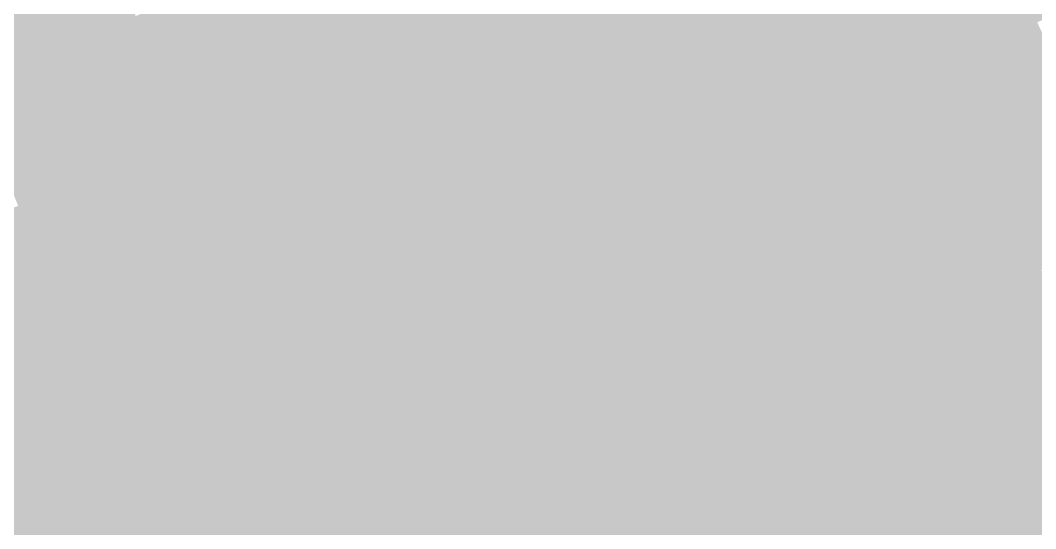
# Model space of a CAD drawing. Header units: inches. Extents: x -266 to 784, y -170 to 213.
# Drawn here: x -141.29 to -113.04, y -67.54 to -53.39 of the extents above; entities that cross this region are included whole.
import ezdxf

# ---------------------------------------------------------------- set-up
doc = ezdxf.new("R2010")
doc.units = ezdxf.units.IN
doc.header["$MEASUREMENT"] = 0

msp = doc.modelspace()

# ---------------------------------------------------------------- linework, layer by layer
at = {"color": 139, "true_color": 0x2e4d5d}
msp.add_solid([(-138.082934, -53.264465), (-139.015927, -53.62436), (-139.348522, -49.859698), (-140.290066, -50.196588)], dxfattribs=at)
at = {"color": 139, "true_color": 0x2c4959}
msp.add_solid([(-139.015927, -53.62436), (-139.94892, -53.984255), (-140.290066, -50.196588), (-141.23161, -50.533478)], dxfattribs=at)
at = {"color": 147, "true_color": 0x416b83}
msp.add_solid([(-128.419255, -53.192997), (-129.343135, -53.575681), (-129.685999, -50.02541), (-130.618992, -50.385305)], dxfattribs=at)
at = {"color": 145, "true_color": 0x5285a5}
msp.add_solid([(-119.761478, -53.086612), (-120.675688, -53.491853), (-121.028219, -50.13153), (-121.952098, -50.514213)], dxfattribs=at)
at = {"color": 153, "true_color": 0x619bc3}
msp.add_solid([(-112.094672, -53.016832), (-112.998662, -53.444387), (-113.36201, -50.249923), (-114.276219, -50.655164)], dxfattribs=at)
at = {"color": 149, "true_color": 0x2a4654}
msp.add_solid([(-139.94892, -53.984255), (-140.881913, -54.344151), (-141.23161, -50.533478), (-142.173154, -50.870368)], dxfattribs=at)
at = {"color": 147, "true_color": 0x3f687f}
msp.add_solid([(-129.343135, -53.575681), (-130.267014, -53.958364), (-130.618992, -50.385305), (-131.551985, -50.7452)], dxfattribs=at)
at = {"color": 145, "true_color": 0x5081a1}
msp.add_solid([(-120.675688, -53.491853), (-121.589898, -53.897095), (-121.952098, -50.514213), (-122.875978, -50.896896)], dxfattribs=at)
at = {"color": 157, "true_color": 0x3d647b}
msp.add_solid([(-130.267014, -53.958364), (-131.190894, -54.341047), (-131.551985, -50.7452), (-132.484977, -51.105095)], dxfattribs=at)
at = {"color": 153, "true_color": 0x5f97bf}
msp.add_solid([(-112.998662, -53.444387), (-113.902651, -53.871942), (-114.276219, -50.655164), (-115.190429, -51.060406)], dxfattribs=at)
at = {"color": 149, "true_color": 0x284250}
msp.add_solid([(-140.881913, -54.344151), (-141.814905, -54.704046), (-142.173154, -50.870368), (-143.114698, -51.207258)], dxfattribs=at)
at = {"color": 157, "true_color": 0x3b6176}
msp.add_solid([(-131.190894, -54.341047), (-132.114773, -54.723731), (-132.484977, -51.105095), (-133.41797, -51.46499)], dxfattribs=at)
at = {"color": 145, "true_color": 0x4e7e9d}
msp.add_solid([(-121.589898, -53.897095), (-122.504107, -54.302336), (-122.875978, -50.896896), (-123.799857, -51.27958)], dxfattribs=at)
at = {"color": 153, "true_color": 0x5d94bb}
msp.add_solid([(-113.902651, -53.871942), (-114.80664, -54.299497), (-115.190429, -51.060406), (-116.104639, -51.465647)], dxfattribs=at)
at = {"color": 155, "true_color": 0x4c7b99}
msp.add_solid([(-122.504107, -54.302336), (-123.418317, -54.707577), (-123.799857, -51.27958), (-124.723737, -51.662263)], dxfattribs=at)
at = {"color": 157, "true_color": 0x395d72}
msp.add_solid([(-132.114773, -54.723731), (-133.038653, -55.106414), (-133.41797, -51.46499), (-134.350963, -51.824885)], dxfattribs=at)
at = {"color": 155, "true_color": 0x4a7794}
msp.add_solid([(-123.418317, -54.707577), (-124.332527, -55.112819), (-124.723737, -51.662263), (-125.647616, -52.044947)], dxfattribs=at)
at = {"color": 153, "true_color": 0x5b90b6}
msp.add_solid([(-114.80664, -54.299497), (-115.71063, -54.727052), (-116.104639, -51.465647), (-117.018849, -51.870888)], dxfattribs=at)
at = {"color": 157, "true_color": 0x365a6e}
msp.add_solid([(-133.038653, -55.106414), (-133.962532, -55.489098), (-134.350963, -51.824885), (-135.283956, -52.18478)], dxfattribs=at)
at = {"color": 145, "true_color": 0x598db2}
msp.add_solid([(-115.71063, -54.727052), (-116.614619, -55.154607), (-117.018849, -51.870888), (-117.933058, -52.276129)], dxfattribs=at)
at = {"color": 167, "true_color": 0x34566a}
msp.add_solid([(-133.962532, -55.489098), (-134.886412, -55.871781), (-135.283956, -52.18478), (-136.216949, -52.544675)], dxfattribs=at)
at = {"color": 155, "true_color": 0x487490}
msp.add_solid([(-124.332527, -55.112819), (-125.246737, -55.51806), (-125.647616, -52.044947), (-126.571496, -52.42763)], dxfattribs=at)
at = {"color": 139, "true_color": 0x325365}
msp.add_solid([(-134.886412, -55.871781), (-135.810291, -56.254465), (-136.216949, -52.544675), (-137.149941, -52.90457)], dxfattribs=at)
at = {"color": 147, "true_color": 0x45708c}
msp.add_solid([(-125.246737, -55.51806), (-126.160946, -55.923301), (-126.571496, -52.42763), (-127.495375, -52.810314)], dxfattribs=at)
at = {"color": 145, "true_color": 0x568aae}
msp.add_solid([(-116.614619, -55.154607), (-117.518608, -55.582162), (-117.933058, -52.276129), (-118.847268, -52.681371)], dxfattribs=at)
at = {"color": 147, "true_color": 0x436d88}
msp.add_solid([(-126.160946, -55.923301), (-127.075156, -56.328543), (-127.495375, -52.810314), (-128.419255, -53.192997)], dxfattribs=at)
at = {"color": 145, "true_color": 0x5486aa}
msp.add_solid([(-117.518608, -55.582162), (-118.422597, -56.009717), (-118.847268, -52.681371), (-119.761478, -53.086612)], dxfattribs=at)
at = {"color": 139, "true_color": 0x304f61}
msp.add_solid([(-135.810291, -56.254465), (-136.734171, -56.637148), (-137.149941, -52.90457), (-138.082934, -53.264465)], dxfattribs=at)
at = {"color": 145, "true_color": 0x5283a5}
msp.add_solid([(-118.422597, -56.009717), (-119.326587, -56.437272), (-119.761478, -53.086612), (-120.675688, -53.491853)], dxfattribs=at)
at = {"color": 139, "true_color": 0x2e4c5d}
msp.add_solid([(-136.734171, -56.637148), (-137.65805, -57.019831), (-138.082934, -53.264465), (-139.015927, -53.62436)], dxfattribs=at)
at = {"color": 147, "true_color": 0x416983}
msp.add_solid([(-127.075156, -56.328543), (-127.989366, -56.733784), (-128.419255, -53.192997), (-129.343135, -53.575681)], dxfattribs=at)
at = {"color": 139, "true_color": 0x2c4859}
msp.add_solid([(-137.65805, -57.019831), (-138.58193, -57.402515), (-139.015927, -53.62436), (-139.94892, -53.984255)], dxfattribs=at)
at = {"color": 157, "true_color": 0x3f667f}
msp.add_solid([(-127.989366, -56.733784), (-128.903576, -57.139025), (-129.343135, -53.575681), (-130.267014, -53.958364)], dxfattribs=at)
at = {"color": 145, "true_color": 0x5080a1}
msp.add_solid([(-119.326587, -56.437272), (-120.230576, -56.864827), (-120.675688, -53.491853), (-121.589898, -53.897095)], dxfattribs=at)
at = {"color": 153, "true_color": 0x5f95bf}
msp.add_solid([(-111.653038, -56.201416), (-112.546262, -56.651028), (-112.998662, -53.444387), (-113.902651, -53.871942)], dxfattribs=at)
at = {"color": 157, "true_color": 0x3d637b}
msp.add_solid([(-128.903576, -57.139025), (-129.817785, -57.544267), (-130.267014, -53.958364), (-131.190894, -54.341047)], dxfattribs=at)
at = {"color": 145, "true_color": 0x4e7c9d}
msp.add_solid([(-120.230576, -56.864827), (-121.134565, -57.292383), (-121.589898, -53.897095), (-122.504107, -54.302336)], dxfattribs=at)
at = {"color": 153, "true_color": 0x5d92bb}
msp.add_solid([(-112.546262, -56.651028), (-113.439486, -57.100639), (-113.902651, -53.871942), (-114.80664, -54.299497)], dxfattribs=at)
at = {"color": 149, "true_color": 0x2a4554}
msp.add_solid([(-138.58193, -57.402515), (-139.505809, -57.785198), (-139.94892, -53.984255), (-140.881913, -54.344151)], dxfattribs=at)
at = {"color": 149, "true_color": 0x284150}
msp.add_solid([(-139.505809, -57.785198), (-140.429689, -58.167882), (-140.881913, -54.344151), (-141.814905, -54.704046)], dxfattribs=at)
at = {"color": 157, "true_color": 0x3b5f76}
msp.add_solid([(-129.817785, -57.544267), (-130.731995, -57.949508), (-131.190894, -54.341047), (-132.114773, -54.723731)], dxfattribs=at)
at = {"color": 155, "true_color": 0x4c7999}
msp.add_solid([(-121.134565, -57.292383), (-122.038555, -57.719938), (-122.504107, -54.302336), (-123.418317, -54.707577)], dxfattribs=at)
at = {"color": 153, "true_color": 0x5b8eb6}
msp.add_solid([(-113.439486, -57.100639), (-114.332711, -57.55025), (-114.80664, -54.299497), (-115.71063, -54.727052)], dxfattribs=at)
at = {"color": 149, "true_color": 0x253e4c}
msp.add_solid([(-140.429689, -58.167882), (-141.353568, -58.550565), (-141.814905, -54.704046), (-142.747898, -55.063941)], dxfattribs=at)
at = {"color": 157, "true_color": 0x395c72}
msp.add_solid([(-130.731995, -57.949508), (-131.646205, -58.354749), (-132.114773, -54.723731), (-133.038653, -55.106414)], dxfattribs=at)
at = {"color": 155, "true_color": 0x4a7594}
msp.add_solid([(-122.038555, -57.719938), (-122.942544, -58.147493), (-123.418317, -54.707577), (-124.332527, -55.112819)], dxfattribs=at)
at = {"color": 145, "true_color": 0x598bb2}
msp.add_solid([(-114.332711, -57.55025), (-115.225935, -57.999862), (-115.71063, -54.727052), (-116.614619, -55.154607)], dxfattribs=at)
at = {"color": 157, "true_color": 0x36586e}
msp.add_solid([(-131.646205, -58.354749), (-132.560415, -58.759991), (-133.038653, -55.106414), (-133.962532, -55.489098)], dxfattribs=at)
at = {"color": 155, "true_color": 0x487290}
msp.add_solid([(-122.942544, -58.147493), (-123.846533, -58.575048), (-124.332527, -55.112819), (-125.246737, -55.51806)], dxfattribs=at)
at = {"color": 145, "true_color": 0x5688ae}
msp.add_solid([(-115.225935, -57.999862), (-116.119159, -58.449473), (-116.614619, -55.154607), (-117.518608, -55.582162)], dxfattribs=at)
at = {"color": 167, "true_color": 0x34556a}
msp.add_solid([(-132.560415, -58.759991), (-133.474624, -59.165232), (-133.962532, -55.489098), (-134.886412, -55.871781)], dxfattribs=at)
at = {"color": 147, "true_color": 0x456f8c}
msp.add_solid([(-123.846533, -58.575048), (-124.750522, -59.002603), (-125.246737, -55.51806), (-126.160946, -55.923301)], dxfattribs=at)
at = {"color": 145, "true_color": 0x5484aa}
msp.add_solid([(-116.119159, -58.449473), (-117.012383, -58.899084), (-117.518608, -55.582162), (-118.422597, -56.009717)], dxfattribs=at)
at = {"color": 139, "true_color": 0x325165}
msp.add_solid([(-133.474624, -59.165232), (-134.388834, -59.570473), (-134.886412, -55.871781), (-135.810291, -56.254465)], dxfattribs=at)
at = {"color": 147, "true_color": 0x436b88}
msp.add_solid([(-124.750522, -59.002603), (-125.654512, -59.430158), (-126.160946, -55.923301), (-127.075156, -56.328543)], dxfattribs=at)
at = {"color": 145, "true_color": 0x5281a5}
msp.add_solid([(-117.012383, -58.899084), (-117.905608, -59.348696), (-118.422597, -56.009717), (-119.326587, -56.437272)], dxfattribs=at)
at = {"color": 139, "true_color": 0x304e61}
msp.add_solid([(-134.388834, -59.570473), (-135.303044, -59.975714), (-135.810291, -56.254465), (-136.734171, -56.637148)], dxfattribs=at)
at = {"color": 147, "true_color": 0x416883}
msp.add_solid([(-125.654512, -59.430158), (-126.558501, -59.857713), (-127.075156, -56.328543), (-127.989366, -56.733784)], dxfattribs=at)
at = {"color": 145, "true_color": 0x507ea1}
msp.add_solid([(-117.905608, -59.348696), (-118.798832, -59.798307), (-119.326587, -56.437272), (-120.230576, -56.864827)], dxfattribs=at)
at = {"color": 139, "true_color": 0x2e4b5d}
msp.add_solid([(-135.303044, -59.975714), (-136.217254, -60.380956), (-136.734171, -56.637148), (-137.65805, -57.019831)], dxfattribs=at)
at = {"color": 157, "true_color": 0x3f657f}
msp.add_solid([(-126.558501, -59.857713), (-127.46249, -60.285268), (-127.989366, -56.733784), (-128.903576, -57.139025)], dxfattribs=at)
at = {"color": 153, "true_color": 0x5d8fbb}
msp.add_solid([(-111.122079, -59.395989), (-112.004001, -59.867386), (-112.546262, -56.651028), (-113.439486, -57.100639)], dxfattribs=at)
at = {"color": 139, "true_color": 0x2c4759}
msp.add_solid([(-136.217254, -60.380956), (-137.131463, -60.786197), (-137.65805, -57.019831), (-138.58193, -57.402515)], dxfattribs=at)
at = {"color": 155, "true_color": 0x4e7a9d}
msp.add_solid([(-118.798832, -59.798307), (-119.692056, -60.247918), (-120.230576, -56.864827), (-121.134565, -57.292383)], dxfattribs=at)
at = {"color": 157, "true_color": 0x3d617b}
msp.add_solid([(-127.46249, -60.285268), (-128.36648, -60.712823), (-128.903576, -57.139025), (-129.817785, -57.544267)], dxfattribs=at)
at = {"color": 155, "true_color": 0x4c7799}
msp.add_solid([(-119.692056, -60.247918), (-120.585281, -60.697529), (-121.134565, -57.292383), (-122.038555, -57.719938)], dxfattribs=at)
at = {"color": 153, "true_color": 0x5b8cb6}
msp.add_solid([(-112.004001, -59.867386), (-112.885922, -60.338782), (-113.439486, -57.100639), (-114.332711, -57.55025)], dxfattribs=at)
at = {"color": 149, "true_color": 0x2a4454}
msp.add_solid([(-137.131463, -60.786197), (-138.045673, -61.191438), (-138.58193, -57.402515), (-139.505809, -57.785198)], dxfattribs=at)
at = {"color": 157, "true_color": 0x3b5e76}
msp.add_solid([(-128.36648, -60.712823), (-129.270469, -61.140378), (-129.817785, -57.544267), (-130.731995, -57.949508)], dxfattribs=at)
at = {"color": 145, "true_color": 0x5989b2}
msp.add_solid([(-112.885922, -60.338782), (-113.767843, -60.810179), (-114.332711, -57.55025), (-115.225935, -57.999862)], dxfattribs=at)
at = {"color": 149, "true_color": 0x284050}
msp.add_solid([(-138.045673, -61.191438), (-138.959883, -61.59668), (-139.505809, -57.785198), (-140.429689, -58.167882)], dxfattribs=at)
at = {"color": 155, "true_color": 0x4a7494}
msp.add_solid([(-120.585281, -60.697529), (-121.478505, -61.147141), (-122.038555, -57.719938), (-122.942544, -58.147493)], dxfattribs=at)
at = {"color": 159, "true_color": 0x253d4c}
msp.add_solid([(-138.959883, -61.59668), (-139.874093, -62.001921), (-140.429689, -58.167882), (-141.353568, -58.550565)], dxfattribs=at)
at = {"color": 157, "true_color": 0x395a72}
msp.add_solid([(-129.270469, -61.140378), (-130.174458, -61.567933), (-130.731995, -57.949508), (-131.646205, -58.354749)], dxfattribs=at)
at = {"color": 155, "true_color": 0x487090}
msp.add_solid([(-121.478505, -61.147141), (-122.371729, -61.596752), (-122.942544, -58.147493), (-123.846533, -58.575048)], dxfattribs=at)
at = {"color": 145, "true_color": 0x5686ae}
msp.add_solid([(-113.767843, -60.810179), (-114.649764, -61.281576), (-115.225935, -57.999862), (-116.119159, -58.449473)], dxfattribs=at)
at = {"color": 157, "true_color": 0x36576e}
msp.add_solid([(-130.174458, -61.567933), (-131.078448, -61.995489), (-131.646205, -58.354749), (-132.560415, -58.759991)], dxfattribs=at)
at = {"color": 145, "true_color": 0x5482aa}
msp.add_solid([(-114.649764, -61.281576), (-115.531686, -61.752973), (-116.119159, -58.449473), (-117.012383, -58.899084)], dxfattribs=at)
at = {"color": 159, "true_color": 0x233948}
for points in [[(-139.874093, -62.001921), (-140.788302, -62.407162), (-141.353568, -58.550565), (-142.277448, -58.933249)], [(-138.310362, -65.415929), (-139.214351, -65.843484), (-139.874093, -62.001921), (-140.788302, -62.407162)]]:
    msp.add_solid(points, dxfattribs=at)
at = {"color": 167, "true_color": 0x34546a}
msp.add_solid([(-131.078448, -61.995489), (-131.982437, -62.423044), (-132.560415, -58.759991), (-133.474624, -59.165232)], dxfattribs=at)
at = {"color": 147, "true_color": 0x456d8c}
msp.add_solid([(-122.371729, -61.596752), (-123.264954, -62.046363), (-123.846533, -58.575048), (-124.750522, -59.002603)], dxfattribs=at)
at = {"color": 159, "true_color": 0x213643}
msp.add_solid([(-140.788302, -62.407162), (-141.702512, -62.812404), (-142.277448, -58.933249), (-143.201328, -59.315932)], dxfattribs=at)
at = {"color": 147, "true_color": 0x436a88}
msp.add_solid([(-123.264954, -62.046363), (-124.158178, -62.495975), (-124.750522, -59.002603), (-125.654512, -59.430158)], dxfattribs=at)
at = {"color": 145, "true_color": 0x527fa5}
msp.add_solid([(-115.531686, -61.752973), (-116.413607, -62.224369), (-117.012383, -58.899084), (-117.905608, -59.348696)], dxfattribs=at)
at = {"color": 139, "true_color": 0x325065}
msp.add_solid([(-131.982437, -62.423044), (-132.886426, -62.850599), (-133.474624, -59.165232), (-134.388834, -59.570473)], dxfattribs=at)
at = {"color": 139, "true_color": 0x304d61}
msp.add_solid([(-132.886426, -62.850599), (-133.790415, -63.278154), (-134.388834, -59.570473), (-135.303044, -59.975714)], dxfattribs=at)
at = {"color": 157, "true_color": 0x416683}
msp.add_solid([(-124.158178, -62.495975), (-125.051402, -62.945586), (-125.654512, -59.430158), (-126.558501, -59.857713)], dxfattribs=at)
at = {"color": 145, "true_color": 0x507ca1}
msp.add_solid([(-116.413607, -62.224369), (-117.295528, -62.695766), (-117.905608, -59.348696), (-118.798832, -59.798307)], dxfattribs=at)
at = {"color": 157, "true_color": 0x3f637f}
msp.add_solid([(-125.051402, -62.945586), (-125.944626, -63.395197), (-126.558501, -59.857713), (-127.46249, -60.285268)], dxfattribs=at)
at = {"color": 155, "true_color": 0x4e789d}
msp.add_solid([(-117.295528, -62.695766), (-118.177449, -63.167163), (-118.798832, -59.798307), (-119.692056, -60.247918)], dxfattribs=at)
at = {"color": 139, "true_color": 0x2e495d}
msp.add_solid([(-133.790415, -63.278154), (-134.694405, -63.705709), (-135.303044, -59.975714), (-136.217254, -60.380956)], dxfattribs=at)
at = {"color": 149, "true_color": 0x2c4659}
msp.add_solid([(-134.694405, -63.705709), (-135.598394, -64.133264), (-136.217254, -60.380956), (-137.131463, -60.786197)], dxfattribs=at)
at = {"color": 157, "true_color": 0x3d607b}
msp.add_solid([(-125.944626, -63.395197), (-126.837851, -63.844809), (-127.46249, -60.285268), (-128.36648, -60.712823)], dxfattribs=at)
at = {"color": 155, "true_color": 0x4c7599}
msp.add_solid([(-118.177449, -63.167163), (-119.059371, -63.638559), (-119.692056, -60.247918), (-120.585281, -60.697529)], dxfattribs=at)
at = {"color": 145, "true_color": 0x5987b2}
msp.add_solid([(-111.371135, -63.090969), (-112.241222, -63.583867), (-112.885922, -60.338782), (-113.767843, -60.810179)], dxfattribs=at)
at = {"color": 157, "true_color": 0x3b5c76}
msp.add_solid([(-126.837851, -63.844809), (-127.731075, -64.29442), (-128.36648, -60.712823), (-129.270469, -61.140378)], dxfattribs=at)
at = {"color": 155, "true_color": 0x4a7294}
msp.add_solid([(-119.059371, -63.638559), (-119.941292, -64.109956), (-120.585281, -60.697529), (-121.478505, -61.147141)], dxfattribs=at)
at = {"color": 149, "true_color": 0x2a4354}
msp.add_solid([(-135.598394, -64.133264), (-136.502383, -64.560819), (-137.131463, -60.786197), (-138.045673, -61.191438)], dxfattribs=at)
at = {"color": 145, "true_color": 0x5684ae}
msp.add_solid([(-112.241222, -63.583867), (-113.111309, -64.076765), (-113.767843, -60.810179), (-114.649764, -61.281576)], dxfattribs=at)
at = {"color": 149, "true_color": 0x283f50}
msp.add_solid([(-136.502383, -64.560819), (-137.406373, -64.988374), (-138.045673, -61.191438), (-138.959883, -61.59668)], dxfattribs=at)
at = {"color": 157, "true_color": 0x395972}
msp.add_solid([(-127.731075, -64.29442), (-128.624299, -64.744031), (-129.270469, -61.140378), (-130.174458, -61.567933)], dxfattribs=at)
at = {"color": 155, "true_color": 0x486f90}
msp.add_solid([(-119.941292, -64.109956), (-120.823213, -64.581353), (-121.478505, -61.147141), (-122.371729, -61.596752)], dxfattribs=at)
at = {"color": 145, "true_color": 0x5480aa}
msp.add_solid([(-113.111309, -64.076765), (-113.981396, -64.569663), (-114.649764, -61.281576), (-115.531686, -61.752973)], dxfattribs=at)
at = {"color": 167, "true_color": 0x36566e}
msp.add_solid([(-128.624299, -64.744031), (-129.517524, -65.193643), (-130.174458, -61.567933), (-131.078448, -61.995489)], dxfattribs=at)
at = {"color": 159, "true_color": 0x253c4c}
msp.add_solid([(-137.406373, -64.988374), (-138.310362, -65.415929), (-138.959883, -61.59668), (-139.874093, -62.001921)], dxfattribs=at)
at = {"color": 147, "true_color": 0x456b8c}
msp.add_solid([(-120.823213, -64.581353), (-121.705134, -65.05275), (-122.371729, -61.596752), (-123.264954, -62.046363)], dxfattribs=at)
at = {"color": 145, "true_color": 0x527da5}
msp.add_solid([(-113.981396, -64.569663), (-114.851483, -65.062561), (-115.531686, -61.752973), (-116.413607, -62.224369)], dxfattribs=at)
at = {"color": 167, "true_color": 0x34526a}
msp.add_solid([(-129.517524, -65.193643), (-130.410748, -65.643254), (-131.078448, -61.995489), (-131.982437, -62.423044)], dxfattribs=at)
at = {"color": 147, "true_color": 0x436888}
msp.add_solid([(-121.705134, -65.05275), (-122.587056, -65.524146), (-123.264954, -62.046363), (-124.158178, -62.495975)], dxfattribs=at)
at = {"color": 159, "true_color": 0x213543}
msp.add_solid([(-139.214351, -65.843484), (-140.11834, -66.271039), (-140.788302, -62.407162), (-141.702512, -62.812404)], dxfattribs=at)
at = {"color": 139, "true_color": 0x324f65}
msp.add_solid([(-130.410748, -65.643254), (-131.303972, -66.092865), (-131.982437, -62.423044), (-132.886426, -62.850599)], dxfattribs=at)
at = {"color": 155, "true_color": 0x507aa1}
msp.add_solid([(-114.851483, -65.062561), (-115.72157, -65.55546), (-116.413607, -62.224369), (-117.295528, -62.695766)], dxfattribs=at)
at = {"color": 157, "true_color": 0x416583}
msp.add_solid([(-122.587056, -65.524146), (-123.468977, -65.995543), (-124.158178, -62.495975), (-125.051402, -62.945586)], dxfattribs=at)
at = {"color": 155, "true_color": 0x4e779d}
msp.add_solid([(-115.72157, -65.55546), (-116.591657, -66.048358), (-117.295528, -62.695766), (-118.177449, -63.167163)], dxfattribs=at)
at = {"color": 169, "true_color": 0x1f323f}
msp.add_solid([(-140.11834, -66.271039), (-141.02233, -66.698595), (-141.702512, -62.812404), (-142.616722, -63.217645)], dxfattribs=at)
at = {"color": 139, "true_color": 0x304c61}
msp.add_solid([(-131.303972, -66.092865), (-132.197197, -66.542477), (-132.886426, -62.850599), (-133.790415, -63.278154)], dxfattribs=at)
at = {"color": 157, "true_color": 0x3f627f}
msp.add_solid([(-123.468977, -65.995543), (-124.350898, -66.46694), (-125.051402, -62.945586), (-125.944626, -63.395197)], dxfattribs=at)
at = {"color": 169, "true_color": 0x1d2e3b}
for points in [[(-141.02233, -66.698595), (-141.926319, -67.12615), (-142.616722, -63.217645), (-143.530932, -63.622886)], [(-139.342991, -70.139367), (-140.236215, -70.588979), (-141.02233, -66.698595), (-141.926319, -67.12615)]]:
    msp.add_solid(points, dxfattribs=at)
at = {"color": 139, "true_color": 0x2e485d}
msp.add_solid([(-132.197197, -66.542477), (-133.090421, -66.992088), (-133.790415, -63.278154), (-134.694405, -63.705709)], dxfattribs=at)
at = {"color": 155, "true_color": 0x4c7399}
msp.add_solid([(-116.591657, -66.048358), (-117.461744, -66.541256), (-118.177449, -63.167163), (-119.059371, -63.638559)], dxfattribs=at)
at = {"color": 157, "true_color": 0x3d5e7b}
msp.add_solid([(-124.350898, -66.46694), (-125.23282, -66.938337), (-125.944626, -63.395197), (-126.837851, -63.844809)], dxfattribs=at)
at = {"color": 149, "true_color": 0x2c4559}
msp.add_solid([(-133.090421, -66.992088), (-133.983645, -67.441699), (-134.694405, -63.705709), (-135.598394, -64.133264)], dxfattribs=at)
at = {"color": 157, "true_color": 0x3b5b76}
msp.add_solid([(-125.23282, -66.938337), (-126.114741, -67.409733), (-126.837851, -63.844809), (-127.731075, -64.29442)], dxfattribs=at)
at = {"color": 155, "true_color": 0x4a7094}
msp.add_solid([(-117.461744, -66.541256), (-118.331831, -67.034154), (-119.059371, -63.638559), (-119.941292, -64.109956)], dxfattribs=at)
at = {"color": 145, "true_color": 0x5682ae}
msp.add_solid([(-110.646991, -66.319254), (-111.504719, -66.833357), (-112.241222, -63.583867), (-113.111309, -64.076765)], dxfattribs=at)
at = {"color": 149, "true_color": 0x2a4254}
msp.add_solid([(-133.983645, -67.441699), (-134.876869, -67.891311), (-135.598394, -64.133264), (-136.502383, -64.560819)], dxfattribs=at)
at = {"color": 155, "true_color": 0x486d90}
msp.add_solid([(-118.331831, -67.034154), (-119.201918, -67.527052), (-119.941292, -64.109956), (-120.823213, -64.581353)], dxfattribs=at)
at = {"color": 145, "true_color": 0x547eaa}
msp.add_solid([(-111.504719, -66.833357), (-112.362448, -67.347459), (-113.111309, -64.076765), (-113.981396, -64.569663)], dxfattribs=at)
at = {"color": 157, "true_color": 0x395872}
msp.add_solid([(-126.114741, -67.409733), (-126.996662, -67.88113), (-127.731075, -64.29442), (-128.624299, -64.744031)], dxfattribs=at)
at = {"color": 149, "true_color": 0x283e50}
msp.add_solid([(-134.876869, -67.891311), (-135.770094, -68.340922), (-136.502383, -64.560819), (-137.406373, -64.988374)], dxfattribs=at)
at = {"color": 147, "true_color": 0x456a8c}
msp.add_solid([(-119.201918, -67.527052), (-120.072005, -68.019951), (-120.823213, -64.581353), (-121.705134, -65.05275)], dxfattribs=at)
at = {"color": 155, "true_color": 0x527ba5}
msp.add_solid([(-112.362448, -67.347459), (-113.220177, -67.861562), (-113.981396, -64.569663), (-114.851483, -65.062561)], dxfattribs=at)
at = {"color": 167, "true_color": 0x36546e}
msp.add_solid([(-126.996662, -67.88113), (-127.878583, -68.352527), (-128.624299, -64.744031), (-129.517524, -65.193643)], dxfattribs=at)
at = {"color": 159, "true_color": 0x253b4c}
msp.add_solid([(-135.770094, -68.340922), (-136.663318, -68.790533), (-137.406373, -64.988374), (-138.310362, -65.415929)], dxfattribs=at)
at = {"color": 167, "true_color": 0x34516a}
msp.add_solid([(-127.878583, -68.352527), (-128.760505, -68.823924), (-129.517524, -65.193643), (-130.410748, -65.643254)], dxfattribs=at)
at = {"color": 157, "true_color": 0x436688}
msp.add_solid([(-120.072005, -68.019951), (-120.942092, -68.512849), (-121.705134, -65.05275), (-122.587056, -65.524146)], dxfattribs=at)
at = {"color": 155, "true_color": 0x5078a1}
msp.add_solid([(-113.220177, -67.861562), (-114.077905, -68.375665), (-114.851483, -65.062561), (-115.72157, -65.55546)], dxfattribs=at)
at = {"color": 159, "true_color": 0x233848}
msp.add_solid([(-136.663318, -68.790533), (-137.556542, -69.240145), (-138.310362, -65.415929), (-139.214351, -65.843484)], dxfattribs=at)
at = {"color": 157, "true_color": 0x416383}
msp.add_solid([(-120.942092, -68.512849), (-121.812179, -69.005747), (-122.587056, -65.524146), (-123.468977, -65.995543)], dxfattribs=at)
at = {"color": 139, "true_color": 0x324e65}
msp.add_solid([(-128.760505, -68.823924), (-129.642426, -69.29532), (-130.410748, -65.643254), (-131.303972, -66.092865)], dxfattribs=at)
at = {"color": 155, "true_color": 0x4e759d}
msp.add_solid([(-114.077905, -68.375665), (-114.935634, -68.889768), (-115.72157, -65.55546), (-116.591657, -66.048358)], dxfattribs=at)
at = {"color": 159, "true_color": 0x213443}
msp.add_solid([(-137.556542, -69.240145), (-138.449767, -69.689756), (-139.214351, -65.843484), (-140.11834, -66.271039)], dxfattribs=at)
at = {"color": 139, "true_color": 0x304b61}
msp.add_solid([(-129.642426, -69.29532), (-130.524347, -69.766717), (-131.303972, -66.092865), (-132.197197, -66.542477)], dxfattribs=at)
at = {"color": 157, "true_color": 0x3f607f}
msp.add_solid([(-121.812179, -69.005747), (-122.682266, -69.498645), (-123.468977, -65.995543), (-124.350898, -66.46694)], dxfattribs=at)
at = {"color": 155, "true_color": 0x4c7299}
msp.add_solid([(-114.935634, -68.889768), (-115.793362, -69.40387), (-116.591657, -66.048358), (-117.461744, -66.541256)], dxfattribs=at)
at = {"color": 169, "true_color": 0x1f313f}
msp.add_solid([(-138.449767, -69.689756), (-139.342991, -70.139367), (-140.11834, -66.271039), (-141.02233, -66.698595)], dxfattribs=at)
at = {"color": 139, "true_color": 0x2e475d}
msp.add_solid([(-130.524347, -69.766717), (-131.406268, -70.238114), (-132.197197, -66.542477), (-133.090421, -66.992088)], dxfattribs=at)
at = {"color": 157, "true_color": 0x3d5d7b}
msp.add_solid([(-122.682266, -69.498645), (-123.552353, -69.991543), (-124.350898, -66.46694), (-125.23282, -66.938337)], dxfattribs=at)
at = {"color": 155, "true_color": 0x4a6e94}
msp.add_solid([(-115.793362, -69.40387), (-116.651091, -69.917973), (-117.461744, -66.541256), (-118.331831, -67.034154)], dxfattribs=at)
at = {"color": 157, "true_color": 0x3b5a76}
msp.add_solid([(-123.552353, -69.991543), (-124.42244, -70.484441), (-125.23282, -66.938337), (-126.114741, -67.409733)], dxfattribs=at)
at = {"color": 179, "true_color": 0x1b2a36}
msp.add_solid([(-140.236215, -70.588979), (-141.12944, -71.03859), (-141.926319, -67.12615), (-142.830308, -67.553705)], dxfattribs=at)
at = {"color": 149, "true_color": 0x2c4459}
msp.add_solid([(-131.406268, -70.238114), (-132.28819, -70.709511), (-133.090421, -66.992088), (-133.983645, -67.441699)], dxfattribs=at)
at = {"color": 155, "true_color": 0x486b90}
msp.add_solid([(-116.651091, -69.917973), (-117.50882, -70.432076), (-118.331831, -67.034154), (-119.201918, -67.527052)], dxfattribs=at)
at = {"color": 149, "true_color": 0x2a4154}
msp.add_solid([(-132.28819, -70.709511), (-133.170111, -71.180907), (-133.983645, -67.441699), (-134.876869, -67.891311)], dxfattribs=at)
at = {"color": 167, "true_color": 0x395672}
msp.add_solid([(-124.42244, -70.484441), (-125.292527, -70.97734), (-126.114741, -67.409733), (-126.996662, -67.88113)], dxfattribs=at)
at = {"color": 155, "true_color": 0x5279a5}
msp.add_solid([(-110.675817, -70.084688), (-111.520671, -70.619686), (-112.362448, -67.347459), (-113.220177, -67.861562)], dxfattribs=at)
at = {"color": 147, "true_color": 0x45688c}
msp.add_solid([(-117.50882, -70.432076), (-118.366548, -70.946179), (-119.201918, -67.527052), (-120.072005, -68.019951)], dxfattribs=at)

doc.saveas('drawing.dxf')
